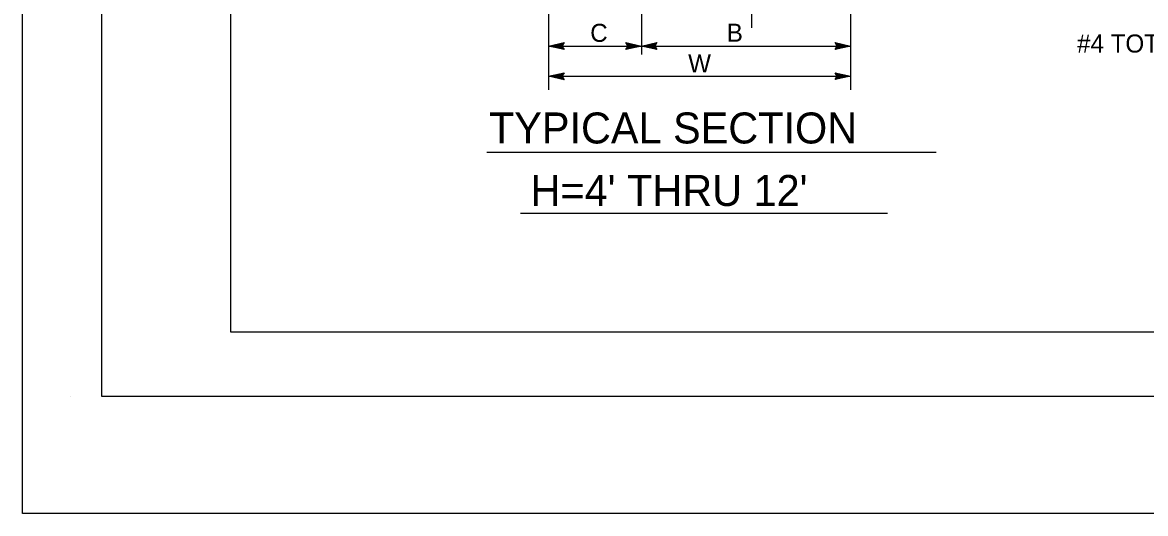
# Model space of a CAD drawing. Extents: x -894 to 866, y -476 to 714.
# Drawn here: x -894 to -458.8, y -476.4 to -286.3 of the extents above; entities that cross this region are included whole.
import ezdxf

# ---------------------------------------------------------------- set-up
doc = ezdxf.new("R2010")
doc.units = 0
for name, color, linetype in [('10 Sheet Format', 7, 'Continuous'), ('56 Stage 3 Anno', 7, 'Continuous'), ('57 Undefined', 7, 'Continuous'), ('60 Nongeo Data', 7, 'Continuous')]:
    doc.layers.add(name, color=color, linetype=linetype)

msp = doc.modelspace()

# ---------------------------------------------------------------- linework, layer by layer
at = {"layer": '10 Sheet Format'}
for p, q in [((-863.43, 668.96), (-863.43, -431.04)), ((-813.45, 643.96), (-813.45, -406.04)), ((-813.45, -406.04), (-438.24, -406.04)), ((-875.42, -431.05), (-875.42, -431.05)), ((-863.43, -431.04), (836.58, -431.04))]:
    msp.add_line(p, q, dxfattribs=at)
for points in [[(-894.04, 713.55), (865.96, 713.55), (865.96, -476.45), (-894.04, -476.45)], [(-863.43, -431.04), (836.58, -431.04), (836.58, 668.96), (-863.43, 668.96)]]:
    msp.add_lwpolyline(points, close=True, dxfattribs=at)
at = {"layer": '56 Stage 3 Anno'}
for p, q in [((-654.17, -222.9), (-654.17, -298.75)), ((-690.17, -245.45), (-690.17, -312.35)), ((-573.17, -244.55), (-573.17, -312.35)), ((-690.17, -295.41), (-684.17, -294.08)), ((-690.17, -295.41), (-654.17, -295.41)), ((-684.17, -296.75), (-690.17, -295.41)), ((-690.17, -295.41), (-690.17, -295.41)), ((-684.39, -296.4), (-688.79, -295.41)), ((-688.78, -295.41), (-684.41, -294.44)), ((-687.41, -295.41), (-684.58, -294.79)), ((-684.62, -296.04), (-687.41, -295.41)), ((-686.03, -295.42), (-684.82, -295.15)), ((-684.8, -295.69), (-686.03, -295.42)), ((-684.17, -294.08), (-684.97, -295.41)), ((-684.97, -295.41), (-684.17, -296.75)), ((-684.17, -294.08), (-684.17, -294.08)), ((-659.36, -295.41), (-660.16, -294.07)), ((-660.16, -294.07), (-660.16, -294.07)), ((-660.16, -294.07), (-654.17, -295.41)), ((-654.17, -295.41), (-660.16, -296.74)), ((-660.16, -296.74), (-659.36, -295.41)), ((-659.94, -294.43), (-655.54, -295.41)), ((-655.56, -295.42), (-659.92, -296.38)), ((-656.93, -295.41), (-659.75, -296.04)), ((-659.71, -294.79), (-656.93, -295.41)), ((-659.53, -295.14), (-658.31, -295.41)), ((-658.31, -295.41), (-659.51, -295.68)), ((-654.17, -295.41), (-648.17, -294.08)), ((-654.17, -295.41), (-573.17, -295.41)), ((-654.17, -295.41), (-654.17, -295.41)), ((-648.17, -296.75), (-654.17, -295.41)), ((-654.17, -295.41), (-654.17, -295.41)), ((-648.39, -296.4), (-652.79, -295.41)), ((-652.78, -295.41), (-648.41, -294.44)), ((-651.41, -295.41), (-648.58, -294.79)), ((-648.62, -296.04), (-651.41, -295.41)), ((-650.03, -295.42), (-648.82, -295.15)), ((-648.8, -295.69), (-650.03, -295.42)), ((-648.17, -294.08), (-648.97, -295.41)), ((-648.97, -295.41), (-648.17, -296.75)), ((-648.17, -294.08), (-648.17, -294.08)), ((-578.36, -295.41), (-579.16, -294.07)), ((-579.16, -294.07), (-579.16, -294.07)), ((-579.16, -294.07), (-573.17, -295.41)), ((-573.17, -295.41), (-579.16, -296.74)), ((-579.16, -296.74), (-578.36, -295.41)), ((-578.94, -294.43), (-574.54, -295.41)), ((-574.56, -295.42), (-578.93, -296.38)), ((-575.93, -295.41), (-578.75, -296.04)), ((-578.71, -294.79), (-575.93, -295.41)), ((-578.53, -295.14), (-577.31, -295.41)), ((-577.31, -295.41), (-578.51, -295.68)), ((-573.17, -295.41), (-573.17, -295.41)), ((-684.17, -296.75), (-684.17, -296.75)), ((-660.16, -296.74), (-660.16, -296.74)), ((-648.17, -296.75), (-648.17, -296.75)), ((-579.16, -296.74), (-579.16, -296.74)), ((-690.17, -307.11), (-684.17, -305.78)), ((-690.17, -307.11), (-573.17, -307.11)), ((-684.17, -308.45), (-690.17, -307.11)), ((-690.17, -307.11), (-690.17, -307.11)), ((-684.39, -308.1), (-688.79, -307.11)), ((-688.78, -307.11), (-684.41, -306.14)), ((-687.41, -307.11), (-684.58, -306.49)), ((-684.62, -307.74), (-687.41, -307.11)), ((-686.03, -307.12), (-684.82, -306.85)), ((-684.8, -307.39), (-686.03, -307.12)), ((-684.17, -305.78), (-684.97, -307.11)), ((-684.97, -307.11), (-684.17, -308.45)), ((-684.17, -305.78), (-684.17, -305.78)), ((-684.17, -308.45), (-684.17, -308.45)), ((-578.36, -307.11), (-579.16, -305.77)), ((-579.16, -305.77), (-579.16, -305.77)), ((-579.16, -305.77), (-573.17, -307.11)), ((-573.17, -307.11), (-579.16, -308.44)), ((-579.16, -308.44), (-578.36, -307.11)), ((-579.16, -308.44), (-579.16, -308.44)), ((-578.94, -306.13), (-574.54, -307.11)), ((-574.56, -307.12), (-578.93, -308.08)), ((-575.93, -307.11), (-578.75, -307.74)), ((-578.71, -306.49), (-575.93, -307.11)), ((-578.53, -306.84), (-577.31, -307.11)), ((-577.31, -307.11), (-578.51, -307.38)), ((-573.17, -307.11), (-573.17, -307.11))]:
    msp.add_line(p, q, dxfattribs=at)
at = {"layer": '57 Undefined'}
for p, q in [((-714.13, -336.49), (-540.02, -336.49)), ((-701.03, -360.18), (-558.87, -360.18))]:
    msp.add_line(p, q, dxfattribs=at)
at = {"layer": '60 Nongeo Data'}
msp.add_line((-611.47, -237.7), (-611.47, -288.43), dxfattribs=at)
msp.add_lwpolyline([(-611.47, -288.43), (-611.47, -288.43)], dxfattribs=at)

# ---------------------------------------------------------------- texts
at = {"layer": '57 Undefined'}
for s, height, p in [('C', 7, (-674.02, -293.81)), ('B', 7, (-621.12, -293.76)), ('#4 TOTAL 7', 7, (-485.35, -297.95)), ('W', 7, (-636.07, -305.64)), ('TYPICAL SECTION', 12, (-713.26, -333.15)), ("H=4' THRU 12'", 12, (-697.15, -357.35))]:
    msp.add_text(s, height=height, dxfattribs=at).set_placement(p)

doc.saveas('drawing.dxf')
